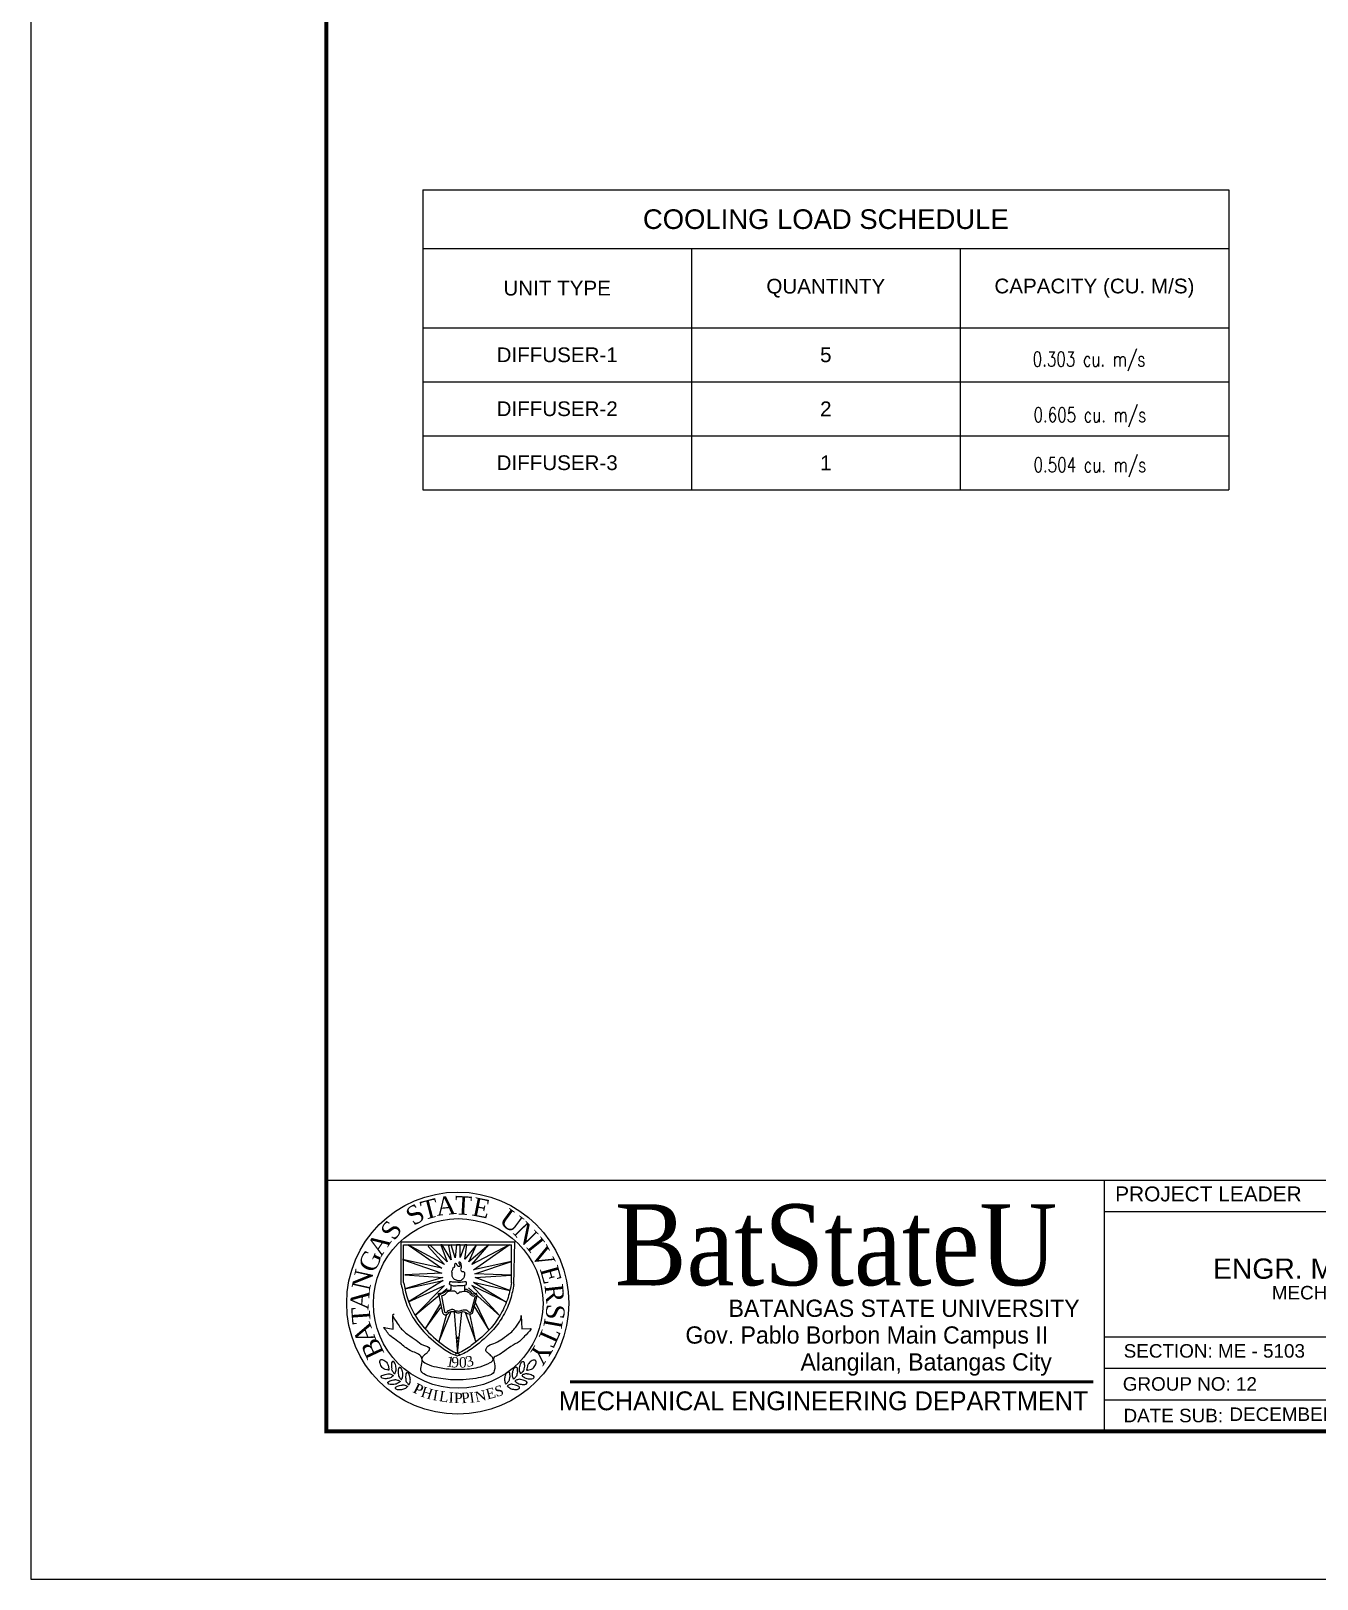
# Model space of a CAD drawing. Header units: millimetres. Extents: x 3 to 421, y 1 to 337.
# Drawn here: x 92.66 to 118.86, y 90.37 to 121.92 of the extents above; entities that cross this region are included whole.
import ezdxf
from ezdxf.enums import TextEntityAlignment as Align

# ---------------------------------------------------------------- set-up
doc = ezdxf.new("R2010")
doc.units = ezdxf.units.MM
doc.header["$MEASUREMENT"] = 0
for name, color, linetype in [('diffuser', 7, 'Continuous'), ('ducting label', 7, 'Continuous'), ('template', 7, 'Continuous'), ('text', 7, 'Continuous')]:
    doc.layers.add(name, color=color, linetype=linetype)
doc.styles.add('Arch-Dim', font='simplex.shx', dxfattribs={"width": 0.75})
doc.styles.add('arial', font='arial.ttf')
doc.styles.add('CGOTHIC', font='GOTHIC.TTF')
doc.styles.add('GARAMOND', font='GARA.TTF')
doc.styles.get("Standard").update_dxf_attribs({"font": 'arial.ttf'})

# ---------------------------------------------------------------- blocks, each defined once
blk = doc.blocks.new('*T66')
at = {"layer": 'diffuser', "color": 0, "linetype": 'ByBlock', "lineweight": -2, "transparency": 16777216}
for p, q in [((0, 0), (16.418, 0)), ((0, 0), (0, -6.11)), ((16.418, 0), (16.418, -6.11)), ((0, -1.193), (16.418, -1.193)), ((5.473, -1.193), (5.473, -6.11)), ((10.945, -1.193), (10.945, -6.11)), ((0, -2.811), (16.418, -2.811)), ((0, -3.91), (16.418, -3.91)), ((0, -5.01), (16.418, -5.01)), ((0, -6.11), (16.418, -6.11))]:
    blk.add_line(p, q, dxfattribs=at)
at = {"layer": 'diffuser', "color": 0, "transparency": 16777216, "attachment_point": 5}
for s, insert, char_height, width in [('COOLING LOAD SCHEDULE', (8.209, -0.597), 0.4, 16.29761), ('UNIT TYPE', (2.736, -2.002), 0.3, 5.35254), ('QUANTINTY', (8.209, -2.002), 0.3, 5.35254), ('CAPACITY (CU. M/S)', (13.681, -2.002), 0.3, 5.35254), ('DIFFUSER-1', (2.736, -3.361), 0.3, 5.35254), ('5', (8.209, -3.361), 0.3, 5.35254), ('DIFFUSER-2', (2.736, -4.46), 0.3, 5.35254), ('2', (8.209, -4.46), 0.3, 5.35254), ('DIFFUSER-3', (2.736, -5.56), 0.3, 5.35254), ('1', (8.209, -5.56), 0.3, 5.35254)]:
    blk.add_mtext(s, dxfattribs=dict(at, insert=insert, char_height=char_height, width=width))

msp = doc.modelspace()

# ---------------------------------------------------------------- linework, layer by layer
at = {"layer": 'template'}
for p, q in [((92.663, 160.768), (92.663, 90.372)), ((98.679, 98.501), (188.93, 98.501)), ((114.526, 98.502), (114.526, 93.381)), ((114.526, 98.501), (114.526, 93.381)), ((114.526, 97.861), (171.096, 97.861)), ((100.206, 97.245), (102.517, 97.241)), ((100.206, 96.378), (100.206, 97.245)), ((100.255, 97.182), (102.452, 97.182)), ((100.255, 96.413), (100.255, 97.182)), ((101.085, 96.785), (100.347, 97.182)), ((100.347, 97.182), (101.03, 96.709)), ((100.786, 97.182), (100.754, 97.148)), ((101.144, 96.839), (100.786, 97.182)), ((101.036, 97.182), (101.009, 97.182)), ((101.009, 97.182), (101.144, 96.839)), ((101.226, 96.877), (101.036, 97.182)), ((101.226, 97.182), (101.168, 97.164)), ((101.307, 96.921), (101.226, 97.182)), ((101.329, 97.182), (101.307, 96.921)), ((101.405, 97.182), (101.329, 97.182)), ((101.502, 97.182), (101.405, 96.926)), ((101.405, 96.926), (101.405, 97.182)), ((101.741, 97.182), (101.502, 96.888)), ((101.502, 96.888), (101.54, 97.182)), ((101.54, 97.182), (101.502, 97.182)), ((101.991, 97.182), (101.584, 96.834)), ((101.584, 96.834), (101.741, 97.182)), ((102.403, 97.182), (101.643, 96.78)), ((101.643, 96.78), (101.991, 97.182)), ((101.681, 96.676), (102.403, 97.182)), ((102.452, 96.406), (102.452, 97.182)), ((102.501, 96.378), (102.517, 97.241)), ((101.03, 96.709), (100.233, 96.883)), ((100.233, 96.883), (101.03, 96.606)), ((100.754, 97.148), (101.085, 96.785)), ((101.168, 97.164), (101.226, 96.877)), ((101.03, 96.606), (100.281, 96.573)), ((100.281, 96.573), (101.052, 96.519)), ((102.452, 96.845), (101.681, 96.676)), ((101.703, 96.595), (102.452, 96.845)), ((102.452, 96.563), (101.703, 96.595)), ((101.714, 96.519), (102.452, 96.563)), ((101.052, 96.519), (100.281, 96.285)), ((100.281, 96.285), (101.057, 96.454)), ((101.057, 96.454), (100.355, 96.023)), ((100.355, 96.023), (101.085, 96.357)), ((101.085, 96.357), (100.488, 95.747)), ((100.488, 95.747), (101.139, 96.291)), ((101.215, 96.364), (101.215, 96.263)), ((101.495, 96.352), (101.495, 96.251)), ((102.211, 95.735), (101.578, 96.308)), ((102.349, 96.017), (101.643, 96.357)), ((101.643, 96.357), (102.211, 95.735)), ((101.681, 96.422), (102.349, 96.017)), ((101.681, 96.422), (102.419, 96.253)), ((102.419, 96.253), (101.714, 96.519)), ((101.003, 95.988), (100.692, 95.472)), ((100.969, 96.149), (101.046, 95.794)), ((101.029, 96.142), (101.087, 95.811)), ((101.705, 96.113), (101.624, 95.806)), ((101.656, 95.788), (101.75, 96.152)), ((101.687, 95.939), (101.991, 95.445)), ((101.991, 95.445), (101.719, 96.009)), ((100.042, 95.462), (100.032, 95.737)), ((100.692, 95.472), (101.014, 95.906)), ((100.973, 95.209), (101.22, 95.825)), ((101.128, 95.771), (100.973, 95.209)), ((101.285, 95.809), (101.353, 94.971)), ((101.353, 94.971), (101.437, 95.814)), ((101.508, 95.809), (101.727, 95.203)), ((101.727, 95.203), (101.605, 95.776)), ((102.65, 95.74), (102.662, 95.469)), ((99.858, 95.5), (100.042, 95.462)), ((102.662, 95.469), (102.842, 95.475)), ((114.526, 95.311), (138.226, 95.311)), ((114.526, 94.668), (150.002, 94.668)), ((114.526, 94.024), (124.86, 94.024)), ((114.526, 94.024), (138.226, 94.024)), ((92.663, 90.372), (191.938, 90.372))]:
    msp.add_line(p, q, dxfattribs=at)
at = {"layer": 'template', "linetype": 'Continuous', "lineweight": 50}
msp.add_line((103.644, 94.389), (114.304, 94.389), dxfattribs=at)
at = {"layer": 'template', "linetype": 'Continuous', "const_width": 0.0853}
msp.add_lwpolyline([(98.679, 93.381), (188.93, 93.381), (188.93, 157.76), (98.679, 157.76)], close=True, dxfattribs=at)
at = {"layer": 'template'}
msp.add_circle((101.357, 95.995), 2.263, dxfattribs=at)
at = {"layer": 'template', "lineweight": 20}
for centre, radius in [((101.357, 95.995), 2.263), ((101.366, 95.989), 1.728)]:
    msp.add_circle(centre, radius, dxfattribs=at)
at = {"layer": 'template', "start_tangent": (-1, 0)}
msp.add_spline([(101.347, 96.454), (101.278, 96.491), (101.242, 96.547), (101.242, 96.61), (101.242, 96.658), (101.257, 96.683), (101.271, 96.731), (101.293, 96.726), (101.3, 96.774), (101.314, 96.81), (101.333, 96.784), (101.371, 96.75), (101.4, 96.75), (101.397, 96.789), (101.384, 96.823), (101.386, 96.835), (101.421, 96.805), (101.421, 96.778), (101.427, 96.751), (101.427, 96.722), (101.416, 96.678), (101.443, 96.637), (101.475, 96.638), (101.496, 96.586), (101.49, 96.542), (101.458, 96.484), (101.428, 96.458), (101.391, 96.451), (101.345, 96.451), (101.348, 96.451)], degree=3, dxfattribs=at)
at = {"layer": 'template'}
for points in [[(100.206, 96.378), (100.276, 96.078), (100.422, 95.742), (100.623, 95.46), (101.025, 95.096), (101.296, 94.939), (101.35, 94.923)], [(100.255, 96.413), (100.325, 96.113), (100.471, 95.776), (100.672, 95.494), (101.074, 95.131), (101.345, 94.974), (101.399, 94.957)], [(100.969, 96.149), (100.968, 96.188), (101.025, 96.196), (101.087, 96.22), (101.163, 96.258), (101.215, 96.263), (101.215, 96.287)], [(102.452, 96.413), (102.382, 96.113), (102.235, 95.776), (102.035, 95.494), (101.633, 95.131), (101.362, 94.974), (101.307, 94.957)], [(102.501, 96.378), (102.431, 96.078), (102.284, 95.742), (102.084, 95.46), (101.682, 95.096), (101.411, 94.939), (101.356, 94.923)], [(101.749, 96.148), (101.737, 96.191), (101.676, 96.176), (101.641, 96.194), (101.615, 96.226), (101.577, 96.249), (101.545, 96.272), (101.495, 96.272)], [(101.046, 95.794), (101.096, 95.759), (101.148, 95.771), (101.183, 95.808), (101.22, 95.825), (101.273, 95.825), (101.313, 95.817), (101.354, 95.796), (101.421, 95.811), (101.461, 95.822), (101.508, 95.809), (101.605, 95.776), (101.656, 95.788)], [(101.087, 95.811), (101.142, 95.811), (101.151, 95.835), (101.189, 95.855), (101.252, 95.869), (101.313, 95.84), (101.351, 95.835), (101.4, 95.838), (101.438, 95.855), (101.493, 95.861), (101.528, 95.858), (101.56, 95.835), (101.577, 95.82), (101.624, 95.806)], [(99.94, 94.631), (99.831, 94.67), (99.781, 94.748), (99.774, 94.824), (99.784, 94.837), (99.851, 94.831), (99.917, 94.771), (99.943, 94.712), (99.951, 94.657), (99.951, 94.629), (99.945, 94.629), (99.93, 94.644), (99.929, 94.644)], [(100.073, 94.556), (100.101, 94.628), (100.094, 94.718), (100.077, 94.769), (100.039, 94.804), (100.021, 94.8), (100.008, 94.752), (100.004, 94.707), (100.011, 94.656), (100.011, 94.635), (100.032, 94.601), (100.073, 94.559), (100.08, 94.559)], [(100.211, 94.437), (100.239, 94.51), (100.232, 94.599), (100.215, 94.651), (100.177, 94.685), (100.16, 94.682), (100.146, 94.634), (100.142, 94.589), (100.149, 94.537), (100.149, 94.517), (100.17, 94.482), (100.211, 94.441), (100.218, 94.441)], [(102.496, 94.448), (102.471, 94.521), (102.482, 94.61), (102.501, 94.661), (102.541, 94.694), (102.558, 94.69), (102.569, 94.641), (102.571, 94.596), (102.562, 94.545), (102.561, 94.524), (102.539, 94.491), (102.496, 94.451), (102.489, 94.451)], [(102.639, 94.56), (102.614, 94.634), (102.625, 94.723), (102.644, 94.774), (102.684, 94.806), (102.701, 94.802), (102.712, 94.754), (102.714, 94.709), (102.705, 94.657), (102.704, 94.637), (102.682, 94.603), (102.639, 94.564), (102.632, 94.564)], [(102.775, 94.63), (102.885, 94.664), (102.939, 94.74), (102.949, 94.816), (102.939, 94.829), (102.873, 94.825), (102.803, 94.768), (102.775, 94.711), (102.765, 94.656), (102.763, 94.628), (102.77, 94.628), (102.785, 94.642), (102.787, 94.642)], [(100.046, 94.52), (99.984, 94.473), (99.896, 94.454), (99.842, 94.456), (99.798, 94.483), (99.797, 94.501), (99.839, 94.527), (99.881, 94.543), (99.933, 94.551), (99.952, 94.557), (99.991, 94.547), (100.043, 94.519), (100.044, 94.512)], [(100.184, 94.401), (100.122, 94.354), (100.035, 94.336), (99.98, 94.338), (99.937, 94.365), (99.935, 94.382), (99.977, 94.409), (100.019, 94.425), (100.071, 94.433), (100.091, 94.438), (100.129, 94.428), (100.181, 94.4), (100.183, 94.394)], [(100.335, 94.294), (100.274, 94.247), (100.186, 94.229), (100.131, 94.231), (100.088, 94.257), (100.086, 94.275), (100.129, 94.302), (100.171, 94.317), (100.222, 94.325), (100.242, 94.331), (100.281, 94.321), (100.332, 94.293), (100.334, 94.286)], [(100.362, 94.33), (100.39, 94.403), (100.383, 94.492), (100.366, 94.544), (100.328, 94.578), (100.311, 94.575), (100.297, 94.526), (100.294, 94.482), (100.3, 94.43), (100.3, 94.409), (100.321, 94.375), (100.362, 94.334), (100.369, 94.334)], [(102.34, 94.347), (102.316, 94.42), (102.326, 94.509), (102.346, 94.56), (102.385, 94.593), (102.402, 94.589), (102.414, 94.54), (102.415, 94.495), (102.406, 94.444), (102.406, 94.423), (102.383, 94.39), (102.34, 94.35), (102.334, 94.351)], [(102.366, 94.309), (102.426, 94.26), (102.513, 94.238), (102.567, 94.238), (102.612, 94.263), (102.614, 94.28), (102.573, 94.308), (102.531, 94.326), (102.48, 94.336), (102.461, 94.343), (102.422, 94.334), (102.369, 94.308), (102.367, 94.302)], [(102.522, 94.41), (102.581, 94.361), (102.668, 94.339), (102.723, 94.339), (102.767, 94.363), (102.77, 94.381), (102.728, 94.409), (102.687, 94.427), (102.636, 94.437), (102.616, 94.444), (102.577, 94.435), (102.525, 94.409), (102.523, 94.403)], [(102.665, 94.523), (102.724, 94.474), (102.811, 94.451), (102.866, 94.451), (102.91, 94.476), (102.913, 94.493), (102.871, 94.522), (102.83, 94.54), (102.779, 94.55), (102.759, 94.556), (102.72, 94.548), (102.668, 94.522), (102.666, 94.515)]]:
    msp.add_spline(points, degree=3, dxfattribs=at)
for points, end_tangent in [([(101.029, 96.142), (101.104, 96.182), (101.157, 96.229), (101.209, 96.243), (101.261, 96.249), (101.313, 96.229), (101.334, 96.203), (101.354, 96.188), (101.383, 96.214), (101.45, 96.229), (101.513, 96.24), (101.583, 96.209), (101.629, 96.162), (101.687, 96.142), (101.705, 96.151), (101.705, 96.113)], (0, -1)), ([(101.201, 96.434), (101.289, 96.429), (101.38, 96.425), (101.442, 96.427), (101.496, 96.433), (101.526, 96.43), (101.527, 96.401), (101.527, 96.377), (101.516, 96.356), (101.491, 96.352), (101.44, 96.347), (101.353, 96.347), (101.248, 96.345), (101.222, 96.361), (101.192, 96.38), (101.2, 96.435), (101.2, 96.441)], (-1, 0))]:
    msp.add_spline(points, degree=3, dxfattribs=dict(at, end_tangent=end_tangent))
for points, knots in [([(100.048, 95.766), (99.998, 95.766), (100.12, 95.603), (100.178, 95.49), (100.334, 95.351), (100.509, 95.249), (100.623, 95.134), (100.806, 95.104), (100.762, 95.012), (100.715, 94.962), (100.651, 94.923), (100.602, 94.825), (100.757, 94.737), (100.933, 94.687), (101.152, 94.649), (101.331, 94.651), (101.542, 94.647), (101.777, 94.675), (101.972, 94.755), (102.078, 94.818), (102.078, 94.886), (102.021, 94.928), (101.984, 94.978), (101.918, 95.013), (101.938, 95.081), (101.999, 95.154), (102.137, 95.176), (102.28, 95.278), (102.416, 95.371), (102.519, 95.475), (102.582, 95.568), (102.637, 95.638), (102.65, 95.727), (102.65, 95.74)], [0, 0, 0, 0, 0.050157, 0.09733, 0.169415, 0.238469, 0.297382, 0.34519, 0.361609, 0.384753, 0.415402, 0.43521, 0.480082, 0.549086, 0.637593, 0.692397, 0.728181, 0.847546, 0.920378, 0.94488, 0.959291, 0.979722, 1.010309, 1.023969, 1.046254, 1.066064, 1.119081, 1.173808, 1.241086, 1.282544, 1.318293, 1.350594, 1.379885, 1.379885, 1.379885, 1.379885]), ([(100.032, 95.76), (100.036, 95.765), (100.045, 95.769), (100.057, 95.769), (100.059, 95.769)], [3.04846765, 3.04846765, 3.04846765, 3.04846765, 3.05886904, 3.06079098, 3.06079098, 3.06079098, 3.06079098]), ([(102.842, 95.475), (102.846, 95.475), (102.87, 95.47), (102.733, 95.341), (102.649, 95.231), (102.476, 95.135), (102.317, 95.028), (102.201, 94.934), (102.075, 94.893), (102.101, 94.763), (102.132, 94.659), (102.058, 94.532), (101.907, 94.503), (101.709, 94.452), (101.466, 94.433), (101.228, 94.427), (101.017, 94.46), (100.831, 94.48), (100.697, 94.528), (100.624, 94.583), (100.597, 94.632), (100.619, 94.721), (100.638, 94.808), (100.607, 94.96), (100.392, 95.004), (100.228, 95.143), (100.075, 95.261), (99.945, 95.35), (99.901, 95.438), (99.829, 95.505), (99.857, 95.501), (99.886, 95.494)], [1.525096, 1.525096, 1.525096, 1.525096, 1.532073, 1.584612, 1.633558, 1.698069, 1.768711, 1.823631, 1.856154, 1.874433, 1.942755, 1.959564, 2.013837, 2.081716, 2.168665, 2.253261, 2.318126, 2.380396, 2.439479, 2.4572, 2.470092, 2.492272, 2.543518, 2.560297, 2.639259, 2.721631, 2.780104, 2.832648, 2.871086, 2.885372, 2.911145, 2.911145, 2.911145, 2.911145]), ([(101.326, 95.303), (101.338, 95.301), (101.36, 95.298), (101.375, 95.3), (101.386, 95.303)], [0, 0, 0, 0, 0.01145534, 0.02007474, 0.02007474, 0.02007474, 0.02007474]), ([(101.326, 95.283), (101.338, 95.281), (101.36, 95.277), (101.375, 95.279), (101.386, 95.282)], [0, 0, 0, 0, 0.01145534, 0.02007474, 0.02007474, 0.02007474, 0.02007474]), ([(101.332, 95.234), (101.342, 95.235), (101.359, 95.238), (101.372, 95.237), (101.38, 95.235)], [0.00178548, 0.00178548, 0.00178548, 0.00178548, 0.01145534, 0.01823656, 0.01823656, 0.01823656, 0.01823656]), ([(101.334, 95.213), (101.343, 95.215), (101.359, 95.217), (101.371, 95.216), (101.378, 95.215)], [0.00231179, 0.00231179, 0.00231179, 0.00231179, 0.01145534, 0.0176246, 0.0176246, 0.0176246, 0.0176246])]:
    msp.add_open_spline(points, degree=3, knots=knots, dxfattribs=at)

# ---------------------------------------------------------------- block references
msp.add_blockref('*T66', (100.646, 118.68))

# ---------------------------------------------------------------- texts
at = {"layer": 'ducting label', "color": 0, "linetype": 'Continuous', "lineweight": 25, "char_height": 0.3, "attachment_point": 1, "style": 'Arch-Dim'}
for s, insert in [('\\A1;0.605 cu. m/s', (113.086, 114.249)), ('\\A1;0.504 cu. m/s', (113.087, 113.23))]:
    msp.add_mtext_dynamic_manual_height_columns(s, width=3.97721, gutter_width=1.011, heights=[0], dxfattribs=dict(at, insert=insert))
at = {"layer": 'template', "style": 'arial'}
for s, height, p in [('PROJECT LEADER', 0.30409, (114.749, 98.069)), ('ENGR. MARK KERVIN N. ABU', 0.41257, (116.744, 96.492)), ('MECHANICAL ENGINEER', 0.27505, (117.94, 96.071)), ('SECTION: ME - 5103', 0.27505, (114.923, 94.884)), ('GROUP NO: 12', 0.27505, (114.905, 94.211)), ('DATE SUB:', 0.275, (114.92, 93.567)), ('DECEMBER 22, 2019', 0.27505, (117.077, 93.594))]:
    msp.add_text(s, height=height, dxfattribs=at).set_placement(p)
at = {"layer": 'template', "width": 1}
for s, height, style, p in [('BatStateU', 1.6503, 'GARAMOND', (109.063, 96.361)), ('BATANGAS STATE UNIVERSITY', 0.35128, 'CGOTHIC', (110.45, 95.715)), ('Gov. Pablo Borbon Main Campus II', 0.35128, 'CGOTHIC', (109.69, 95.17)), ('Alangilan, Batangas City', 0.35128, 'CGOTHIC', (110.899, 94.621))]:
    msp.add_text(s, height=height, dxfattribs=dict(at, style=style)).set_placement(p, align=Align.CENTER)
at = {"layer": 'template', "attachment_point": 1}
for s, insert, char_height, width, rotation in [('{\\fTimes New Roman|b0|i0|c0|p18;T}', (100.568, 98.052), 0.37713, 29.67394, 14.448), ('{\\fTimes New Roman|b0|i0|c0|p18;A}', (100.891, 98.149), 0.37713, 29.67394, 5.7185), ('{\\fTimes New Roman|b0|i0|c0|p18;T}', (101.307, 98.183), 0.37713, 0.3193, 356.815), ('{\\fTimes New Roman|b0|i0|c0|p18;E}', (101.704, 98.155), 0.37713, 29.67394, 348.6904), ('{\\fTimes New Roman|b0|i0|c0|p18;S}', (100.252, 97.875), 0.37713, 29.67394, 33.2318), ('{\\fTimes New Roman|b0|i0|c0|p18;U}', (102.396, 97.946), 0.37713, 29.67394, 323.5013), ('{\\fTimes New Roman|b0|i0|c0|p18;S}', (99.754, 97.46), 0.37713, 29.67394, 56.1104), ('{\\fTimes New Roman|b0|i0|c0|p18;N}', (102.733, 97.689), 0.37713, 29.67394, 314.1356), ('{\\fTimes New Roman|b0|i0|c0|p18;A}', (99.478, 97.133), 0.37713, 29.67394, 56.1104), ('{\\fTimes New Roman|b0|i0|c0|p18;I}', (103.033, 97.375), 0.37713, 29.67394, 308.6454), ('{\\fTimes New Roman|b0|i0|c0|p18;V}', (103.164, 97.206), 0.37713, 29.67394, 298.2002), ('{\\fTimes New Roman|b0|i0|c0|p18;G}', (99.314, 96.746), 0.37713, 29.67394, 65.9347), ('{\\fTimes New Roman|b0|i0|c0|p18;N}', (99.19, 96.308), 0.37713, 29.67394, 77.5616), ('{\\fTimes New Roman|b0|i0|c0|p18;E}', (103.389, 96.794), 0.37713, 29.67394, 285.4787), ('{\\fTimes New Roman|b0|i0|c0|p18;A}', (99.159, 95.874), 0.37713, 29.67394, 85.537), ('{\\fTimes New Roman|b0|i0|c0|p18;R}', (103.497, 96.402), 0.37713, 29.67394, 276.1995), ('{\\fTimes New Roman|b0|i0|c0|p18;S}', (103.544, 95.96), 0.37713, 29.67394, 266.0586), ('{\\fTimes New Roman|b0|i0|c0|p18;T}', (99.21, 95.553), 0.37713, 29.67394, 94.2665), ('{\\fTimes New Roman|b0|i0|c0|p18;A}', (99.344, 95.12), 0.37713, 29.67394, 110.3667), ('{\\fTimes New Roman|b0|i0|c0|p18;I}', (103.502, 95.635), 0.37713, 29.67394, 259.8108), ('{\\fTimes New Roman|b0|i0|c0|p18;T}', (103.455, 95.39), 0.37713, 29.67394, 245.978), ('{\\fTimes New Roman|b0|i0|c0|p18;B}', (99.526, 94.814), 0.37713, 29.67394, 115.1841), ('{\\fTimes New Roman|b0|i0|c0|p18;Y}', (103.305, 95.039), 0.37713, 29.67394, 237.494), ('{\\fTimes New Roman|b0|i0|c0|p18;1}', (101.143, 94.919), 0.21119, 29.67394, 350.6967), ('{\\fTimes New Roman|b0|i0|c0|p18;9}', (101.225, 94.897), 0.21119, 29.67394, 359.8965), ('{\\fTimes New Roman|b0|i0|c0|p18;0}', (101.381, 94.893), 0.21119, 29.67394, 359.8965), ('{\\fTimes New Roman|b0|i0|c0|p18;3}', (101.495, 94.895), 0.21119, 29.67394, 14.5727), ('{\\fTimes New Roman|b0|i0|c0|p18;P}', (100.521, 94.375), 0.21119, 29.67394, 333.245), ('{\\fTimes New Roman|b0|i0|c0|p18;P}', (100.527, 94.375), 0.21119, 29.67394, 333.245), ('{\\fTimes New Roman|b0|i0|c0|p18;H}', (100.653, 94.3), 0.21119, 29.67394, 342.3689), ('{\\fTimes New Roman|b0|i0|c0|p18;I}', (100.868, 94.231), 0.21119, 29.67394, 350.7446), ('{\\fTimes New Roman|b0|i0|c0|p18;L}', (100.999, 94.211), 0.21119, 29.67394, 350.6967), ('{\\fTimes New Roman|b0|i0|c0|p18;I}', (101.175, 94.178), 0.21119, 29.67394, 357.8325), ('{\\fTimes New Roman|b0|i0|c0|p18;P}', (101.281, 94.168), 0.21119, 29.67394, 359.8965), ('{\\fTimes New Roman|b0|i0|c0|p18;P}', (101.414, 94.162), 0.21119, 29.67394, 7.5162), ('{\\fTimes New Roman|b0|i0|c0|p18;I}', (101.576, 94.169), 0.21119, 29.67394, 9.0391), ('{\\fTimes New Roman|b0|i0|c0|p18;N}', (101.684, 94.179), 0.21119, 29.67394, 12.9245), ('{\\fTimes New Roman|b0|i0|c0|p18;E}', (101.907, 94.235), 0.21119, 29.67394, 14.5727), ('{\\fTimes New Roman|b0|i0|c0|p18;S}', (102.086, 94.287), 0.21119, 29.67394, 14.5727)]:
    msp.add_mtext(s, dxfattribs=dict(at, insert=insert, char_height=char_height, width=width, rotation=rotation))
at = {"layer": 'template', "linetype": 'Continuous', "lineweight": 0, "insert": (103.418, 94.196), "char_height": 0.38403, "width": 12.18966, "attachment_point": 1}
msp.add_mtext('{\\fCentury Gothic|b0|i0|c0|p34;\\C7;MECHANICAL ENGINEERING DEPARTMENT}', dxfattribs=at)
at = {"layer": 'text', "color": 0, "linetype": 'Continuous', "lineweight": 25, "insert": (113.07, 115.385), "char_height": 0.3, "attachment_point": 1, "style": 'Arch-Dim'}
msp.add_mtext_dynamic_manual_height_columns('\\A1;0.303 cu. m/s', width=4.36387, gutter_width=1.011, heights=[0], dxfattribs=at)

doc.saveas('drawing.dxf')
